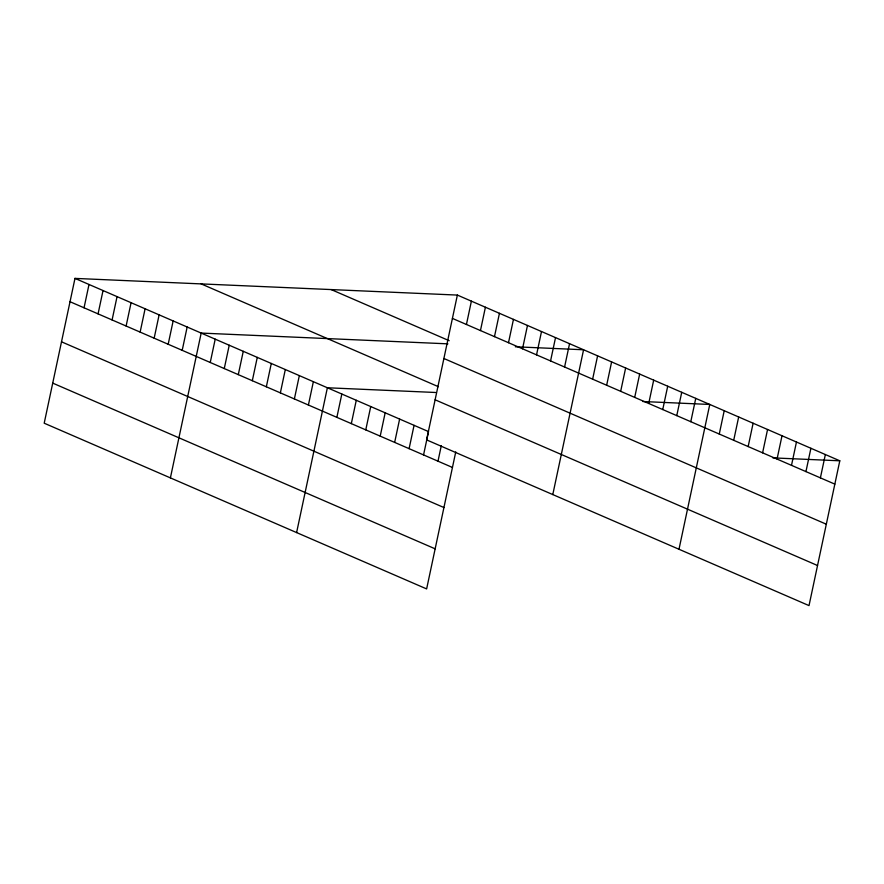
<?xml version="1.0" encoding="UTF-8"?>
<svg xmlns="http://www.w3.org/2000/svg" width="884" height="884" viewBox="0 0 884 884"><rect width="100%" height="100%" fill="white"/><g stroke="black" fill="none" stroke-linecap="round" stroke-linejoin="round"><path stroke-width="1.33" d="M457.371 295.079L426.596 439.889L809.015 605.606L839.8 460.796L457.371 295.079L74.985 278.394L44.2 423.204L426.629 588.921L455.757 451.89M84.046 307.798L89.008 284.471M98.069 313.875L103.03 290.549M112.091 319.953L117.053 296.626M126.114 326.03L131.075 302.704M140.136 332.108L145.098 308.77M154.159 338.185L159.12 314.848M168.181 344.263L173.142 320.925M182.203 350.34L187.165 327.003M170.402 477.89L201.187 333.08L447.901 343.843M210.248 362.484L215.21 339.158M224.271 368.562L229.232 345.235M238.293 374.639L243.255 351.313M252.316 380.717L257.277 357.39M266.338 386.794L271.289 363.468M280.361 392.872L285.311 369.545M294.383 398.949L299.333 375.612M308.406 405.027L313.356 381.689M296.604 532.577L327.378 387.767L435.547 392.485M336.87 417.358L341.832 394.032M351.324 423.624L356.274 400.286M365.766 429.878L370.728 406.552M380.208 436.143L385.17 412.806M394.662 442.398L399.623 419.071M409.104 448.663L414.066 425.337M423.558 454.917L428.519 431.591L74.985 278.394M466.432 324.483L471.393 301.146M438 461.183L441.304 445.635M480.454 330.561L485.415 307.223M494.476 336.638L499.438 313.301M508.499 342.705L513.46 319.378M522.521 348.782L527.483 325.456M536.544 354.86L541.505 331.533M550.566 360.937L555.528 337.611M564.589 367.015L569.55 343.688M552.787 494.576L583.573 349.766L515.328 346.782M592.634 379.17L597.595 355.843M606.656 385.247L611.617 361.91M620.678 391.325L625.64 367.987M634.701 397.402L639.662 374.065M648.723 403.469L653.685 380.142M662.746 409.546L667.707 386.22M676.768 415.624L681.73 392.297M690.791 421.701L695.752 398.375M678.989 549.262L709.775 404.452L642.812 401.524M719.267 434.044L724.217 410.706M733.709 440.298L738.67 416.972M748.162 446.564L753.113 423.226M762.605 452.818L767.566 429.491M777.047 459.083L782.009 435.757M791.5 465.338L796.462 442.011M805.943 471.603L810.904 448.276M820.396 477.868L825.358 454.531M772.848 457.879L839.8 460.796M452.409 318.406L834.839 484.123M331.18 289.565L449.205 340.716M443.89 358.495L826.319 524.212M201.165 283.897L438.387 386.695M435.116 399.8L817.545 565.517M70.024 301.72L452.453 467.448M61.504 341.81L443.934 507.538M52.72 383.115L435.149 548.831"/></g></svg>
